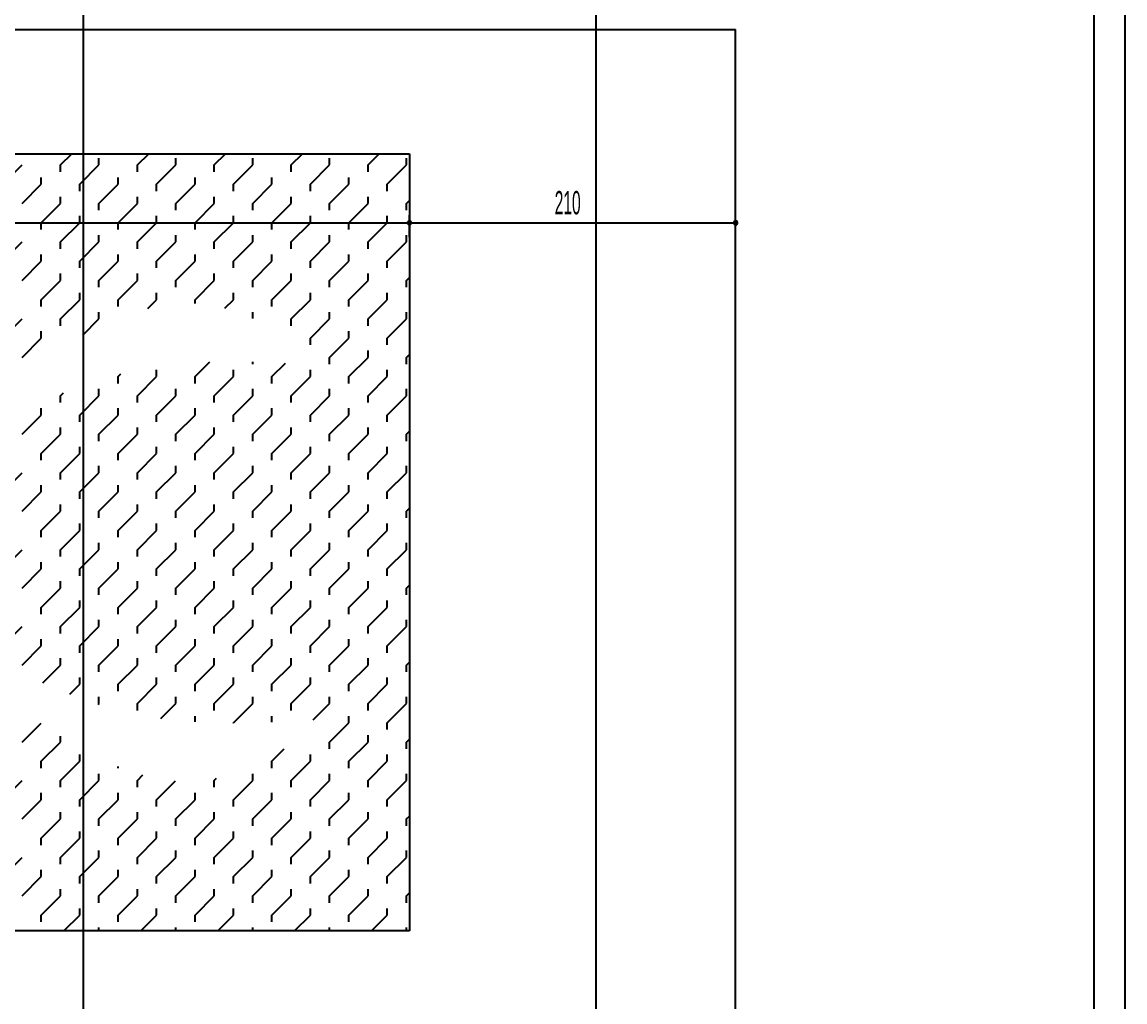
# Model space of a CAD drawing. Extents: x 3907.4 to 3911.57, y -3054.42 to -3053.7.
# Drawn here: x 3908.2551 to 3908.3971, y -3053.9472 to -3053.8211 of the extents above; entities that cross this region are included whole.
import ezdxf

# ---------------------------------------------------------------- set-up
doc = ezdxf.new("R2010")
doc.units = 0
doc.header["$LTSCALE"] = 2
doc.header["$MEASUREMENT"] = 0
doc.linetypes.add('ACAD_ISO10W100', pattern=[18, 12, -3, 0, -3])
doc.layers.get('0').update_dxf_attribs({"linetype": 'CONTINUOUS'})
for name, color, linetype in [('AKS', 11, 'CONTINUOUS'), ('MB', 11, 'CONTINUOUS'), ('OLÇÜ', 6, 'CONTINUOUS'), ('TARAMA', 9, 'CONTINUOUS'), ('TEXT', 11, 'CONTINUOUS')]:
    doc.layers.add(name, color=color, linetype=linetype)
doc.styles.add('ÖLÇÜ', font='stylu.ttf', dxfattribs={"width": 0.5})

msp = doc.modelspace()

# ---------------------------------------------------------------- linework, layer by layer
at = {"color": 0, "linetype": 'ByBlock'}
for centre, start, end in [((3908.30497, -3053.84693), 0, 180), ((3908.30497, -3053.84693), 0, 180), ((3908.30497, -3053.84693), 180, 0), ((3908.30497, -3053.84693), 180, 0), ((3908.34697, -3053.84693), 0, 180), ((3908.34697, -3053.84693), 180, 0)]:
    msp.add_arc(centre, 0.00025, start, end, dxfattribs=at)
at = {"layer": 'AKS', "linetype": 'ACAD_ISO10W100'}
for p, q in [((3908.26297, -3053.71797), (3908.26297, -3053.98803)), ((3908.32897, -3053.71797), (3908.32897, -3054.24203))]:
    msp.add_line(p, q, dxfattribs=at)
at = {"layer": 'MB', "color": 3}
for p in [(3908.09497, -3053.82203), (3908.34697, -3054.25803)]:
    msp.add_line(p, (3908.34697, -3053.82203), dxfattribs=at)
at = {"layer": 'MB'}
for p, q in [((3908.14497, -3053.83803), (3908.30497, -3053.83803)), ((3908.30497, -3053.83803), (3908.30497, -3053.93803)), ((3908.30497, -3053.93803), (3908.14497, -3053.93803))]:
    msp.add_line(p, q, dxfattribs=at)
at = {"layer": 'OLÇÜ', "color": 6}
for p, q in [((3908.30497, -3053.84875), (3908.30497, -3053.84593)), ((3908.30497, -3053.84875), (3908.30497, -3053.84593)), ((3908.34697, -3053.84875), (3908.34697, -3053.84593)), ((3908.14497, -3053.84693), (3908.30497, -3053.84693)), ((3908.30497, -3053.84693), (3908.34697, -3053.84693))]:
    msp.add_line(p, q, dxfattribs=at)
at = {"layer": 'TARAMA'}
for p, q in [((3908.26004, -3053.83948), (3908.2615, -3053.83803)), ((3908.26499, -3053.83948), (3908.26499, -3053.83861)), ((3908.26994, -3053.83948), (3908.2714, -3053.83803)), ((3908.27489, -3053.83948), (3908.27489, -3053.83861)), ((3908.27984, -3053.83948), (3908.28129, -3053.83803)), ((3908.28479, -3053.83948), (3908.28479, -3053.83861)), ((3908.28974, -3053.83948), (3908.29119, -3053.83803)), ((3908.29469, -3053.83948), (3908.29469, -3053.83861)), ((3908.29964, -3053.83948), (3908.30109, -3053.83803)), ((3908.30459, -3053.83948), (3908.30459, -3053.83861)), ((3908.25262, -3053.84196), (3908.25509, -3053.83948)), ((3908.26004, -3053.84036), (3908.26004, -3053.83948)), ((3908.26252, -3053.84196), (3908.26499, -3053.83948)), ((3908.26994, -3053.84036), (3908.26994, -3053.83948)), ((3908.27242, -3053.84196), (3908.27489, -3053.83948)), ((3908.27984, -3053.84036), (3908.27984, -3053.83948)), ((3908.28232, -3053.84196), (3908.28479, -3053.83948)), ((3908.28974, -3053.84036), (3908.28974, -3053.83948)), ((3908.29222, -3053.84196), (3908.29469, -3053.83948)), ((3908.29964, -3053.84036), (3908.29964, -3053.83948)), ((3908.30212, -3053.84196), (3908.30459, -3053.83948)), ((3908.25757, -3053.84196), (3908.25757, -3053.84108)), ((3908.26747, -3053.84196), (3908.26747, -3053.84108)), ((3908.27737, -3053.84196), (3908.27737, -3053.84108)), ((3908.28727, -3053.84196), (3908.28727, -3053.84108)), ((3908.29717, -3053.84196), (3908.29717, -3053.84108)), ((3908.25509, -3053.84443), (3908.25757, -3053.84196)), ((3908.26252, -3053.84283), (3908.26252, -3053.84196)), ((3908.26499, -3053.84443), (3908.26747, -3053.84196)), ((3908.27242, -3053.84283), (3908.27242, -3053.84196)), ((3908.27489, -3053.84443), (3908.27737, -3053.84196)), ((3908.28232, -3053.84283), (3908.28232, -3053.84196)), ((3908.28479, -3053.84443), (3908.28727, -3053.84196)), ((3908.29222, -3053.84283), (3908.29222, -3053.84196)), ((3908.29469, -3053.84443), (3908.29717, -3053.84196)), ((3908.30212, -3053.84283), (3908.30212, -3053.84196)), ((3908.25757, -3053.84691), (3908.26004, -3053.84443)), ((3908.26004, -3053.84443), (3908.26004, -3053.84356)), ((3908.26499, -3053.84531), (3908.26499, -3053.84443)), ((3908.26747, -3053.84691), (3908.26994, -3053.84443)), ((3908.26994, -3053.84443), (3908.26994, -3053.84356)), ((3908.27489, -3053.84531), (3908.27489, -3053.84443)), ((3908.27737, -3053.84691), (3908.27984, -3053.84443)), ((3908.27984, -3053.84443), (3908.27984, -3053.84356)), ((3908.28479, -3053.84531), (3908.28479, -3053.84443)), ((3908.28727, -3053.84691), (3908.28974, -3053.84443)), ((3908.28974, -3053.84443), (3908.28974, -3053.84356)), ((3908.29469, -3053.84531), (3908.29469, -3053.84443)), ((3908.29717, -3053.84691), (3908.29964, -3053.84443)), ((3908.29964, -3053.84443), (3908.29964, -3053.84356)), ((3908.30459, -3053.84443), (3908.30497, -3053.84405)), ((3908.30459, -3053.84531), (3908.30459, -3053.84443)), ((3908.26252, -3053.84691), (3908.26252, -3053.84603)), ((3908.27242, -3053.84691), (3908.27242, -3053.84603)), ((3908.28232, -3053.84691), (3908.28232, -3053.84603)), ((3908.29222, -3053.84691), (3908.29222, -3053.84603)), ((3908.30212, -3053.84691), (3908.30212, -3053.84603)), ((3908.25757, -3053.84778), (3908.25757, -3053.84691)), ((3908.26004, -3053.84938), (3908.26252, -3053.84691)), ((3908.26747, -3053.84778), (3908.26747, -3053.84691)), ((3908.26994, -3053.84938), (3908.27242, -3053.84691)), ((3908.27737, -3053.84778), (3908.27737, -3053.84691)), ((3908.27984, -3053.84938), (3908.28232, -3053.84691)), ((3908.28727, -3053.84778), (3908.28727, -3053.84691)), ((3908.28974, -3053.84938), (3908.29222, -3053.84691)), ((3908.29717, -3053.84778), (3908.29717, -3053.84691)), ((3908.29964, -3053.84938), (3908.30212, -3053.84691)), ((3908.26499, -3053.84938), (3908.26499, -3053.84851)), ((3908.27489, -3053.84938), (3908.27489, -3053.84851)), ((3908.28479, -3053.84938), (3908.28479, -3053.84851)), ((3908.29469, -3053.84938), (3908.29469, -3053.84851)), ((3908.30459, -3053.84938), (3908.30459, -3053.84851)), ((3908.25262, -3053.85186), (3908.25509, -3053.84938)), ((3908.26004, -3053.85026), (3908.26004, -3053.84938)), ((3908.26252, -3053.85186), (3908.26499, -3053.84938)), ((3908.26994, -3053.85026), (3908.26994, -3053.84938)), ((3908.27242, -3053.85186), (3908.27489, -3053.84938)), ((3908.27984, -3053.85026), (3908.27984, -3053.84938)), ((3908.28232, -3053.85186), (3908.28479, -3053.84938)), ((3908.28974, -3053.85026), (3908.28974, -3053.84938)), ((3908.29222, -3053.85186), (3908.29469, -3053.84938)), ((3908.29964, -3053.85026), (3908.29964, -3053.84938)), ((3908.30212, -3053.85186), (3908.30459, -3053.84938)), ((3908.25509, -3053.85433), (3908.25757, -3053.85186)), ((3908.25757, -3053.85186), (3908.25757, -3053.85098)), ((3908.26252, -3053.85273), (3908.26252, -3053.85186)), ((3908.26499, -3053.85433), (3908.26747, -3053.85186)), ((3908.26747, -3053.85186), (3908.26747, -3053.85098)), ((3908.27242, -3053.85273), (3908.27242, -3053.85186)), ((3908.27489, -3053.85433), (3908.27737, -3053.85186)), ((3908.27737, -3053.85186), (3908.27737, -3053.85098)), ((3908.28232, -3053.85273), (3908.28232, -3053.85186)), ((3908.28479, -3053.85433), (3908.28727, -3053.85186)), ((3908.28727, -3053.85186), (3908.28727, -3053.85098)), ((3908.29222, -3053.85273), (3908.29222, -3053.85186)), ((3908.29469, -3053.85433), (3908.29717, -3053.85186)), ((3908.29717, -3053.85186), (3908.29717, -3053.85098)), ((3908.30212, -3053.85273), (3908.30212, -3053.85186)), ((3908.25757, -3053.85681), (3908.26004, -3053.85433)), ((3908.26004, -3053.85433), (3908.26004, -3053.85346)), ((3908.26499, -3053.85521), (3908.26499, -3053.85433)), ((3908.26747, -3053.85681), (3908.26994, -3053.85433)), ((3908.26994, -3053.85433), (3908.26994, -3053.85346)), ((3908.27489, -3053.85521), (3908.27489, -3053.85433)), ((3908.27737, -3053.85681), (3908.27984, -3053.85433)), ((3908.27984, -3053.85433), (3908.27984, -3053.85346)), ((3908.28479, -3053.85521), (3908.28479, -3053.85433)), ((3908.28727, -3053.85681), (3908.28974, -3053.85433)), ((3908.28974, -3053.85433), (3908.28974, -3053.85346)), ((3908.29469, -3053.85521), (3908.29469, -3053.85433)), ((3908.29717, -3053.85681), (3908.29964, -3053.85433)), ((3908.29964, -3053.85433), (3908.29964, -3053.85346)), ((3908.30459, -3053.85433), (3908.30497, -3053.85395)), ((3908.30459, -3053.85521), (3908.30459, -3053.85433)), ((3908.26252, -3053.85681), (3908.26252, -3053.85593)), ((3908.27242, -3053.85681), (3908.27242, -3053.85593)), ((3908.28232, -3053.85681), (3908.28232, -3053.85593)), ((3908.29222, -3053.85681), (3908.29222, -3053.85593)), ((3908.30212, -3053.85681), (3908.30212, -3053.85593)), ((3908.25757, -3053.85768), (3908.25757, -3053.85681)), ((3908.26004, -3053.85928), (3908.26252, -3053.85681)), ((3908.26747, -3053.85768), (3908.26747, -3053.85681)), ((3908.27129, -3053.85793), (3908.27242, -3053.85681)), ((3908.27737, -3053.85732), (3908.27737, -3053.85681)), ((3908.2812, -3053.85792), (3908.28232, -3053.85681)), ((3908.28727, -3053.85768), (3908.28727, -3053.85681)), ((3908.28974, -3053.85928), (3908.29222, -3053.85681)), ((3908.29717, -3053.85768), (3908.29717, -3053.85681)), ((3908.29964, -3053.85928), (3908.30212, -3053.85681)), ((3908.26499, -3053.85928), (3908.26499, -3053.85841)), ((3908.28479, -3053.85925), (3908.28479, -3053.85841)), ((3908.29469, -3053.85928), (3908.29469, -3053.85841)), ((3908.30459, -3053.85928), (3908.30459, -3053.85841)), ((3908.25262, -3053.86176), (3908.25509, -3053.85928)), ((3908.26004, -3053.86016), (3908.26004, -3053.85928)), ((3908.26292, -3053.86136), (3908.26499, -3053.85928)), ((3908.28974, -3053.86016), (3908.28974, -3053.85928)), ((3908.29222, -3053.86176), (3908.29469, -3053.85928)), ((3908.29964, -3053.86016), (3908.29964, -3053.85928)), ((3908.30212, -3053.86176), (3908.30459, -3053.85928)), ((3908.25509, -3053.86423), (3908.25757, -3053.86176)), ((3908.25757, -3053.86176), (3908.25757, -3053.86088)), ((3908.29222, -3053.86263), (3908.29222, -3053.86176)), ((3908.29469, -3053.86423), (3908.29717, -3053.86176)), ((3908.29717, -3053.86176), (3908.29717, -3053.86088)), ((3908.30212, -3053.86263), (3908.30212, -3053.86176)), ((3908.29469, -3053.86511), (3908.29469, -3053.86423)), ((3908.29717, -3053.86671), (3908.29964, -3053.86423)), ((3908.29964, -3053.86423), (3908.29964, -3053.86336)), ((3908.30459, -3053.86423), (3908.30497, -3053.86385)), ((3908.30459, -3053.86511), (3908.30459, -3053.86423)), ((3908.27242, -3053.86671), (3908.27242, -3053.86583)), ((3908.27737, -3053.86671), (3908.27925, -3053.86482)), ((3908.28232, -3053.86671), (3908.28232, -3053.86583)), ((3908.28479, -3053.86511), (3908.28479, -3053.8648)), ((3908.28727, -3053.86671), (3908.289, -3053.86497)), ((3908.29222, -3053.86671), (3908.29222, -3053.86583)), ((3908.30212, -3053.86671), (3908.30212, -3053.86583)), ((3908.26747, -3053.86671), (3908.26783, -3053.86634)), ((3908.26747, -3053.86758), (3908.26747, -3053.86671)), ((3908.26994, -3053.86918), (3908.27242, -3053.86671)), ((3908.27737, -3053.86758), (3908.27737, -3053.86671)), ((3908.27984, -3053.86918), (3908.28232, -3053.86671)), ((3908.28727, -3053.86758), (3908.28727, -3053.86671)), ((3908.28974, -3053.86918), (3908.29222, -3053.86671)), ((3908.29717, -3053.86758), (3908.29717, -3053.86671)), ((3908.29964, -3053.86918), (3908.30212, -3053.86671)), ((3908.26004, -3053.86918), (3908.26043, -3053.8688)), ((3908.26499, -3053.86918), (3908.26499, -3053.8683)), ((3908.27489, -3053.86918), (3908.27489, -3053.8683)), ((3908.28479, -3053.86918), (3908.28479, -3053.8683)), ((3908.29469, -3053.86918), (3908.29469, -3053.8683)), ((3908.30459, -3053.86918), (3908.30459, -3053.8683)), ((3908.26004, -3053.87005), (3908.26004, -3053.86918)), ((3908.26252, -3053.87165), (3908.26499, -3053.86918)), ((3908.26994, -3053.87005), (3908.26994, -3053.86918)), ((3908.27242, -3053.87165), (3908.27489, -3053.86918)), ((3908.27984, -3053.87005), (3908.27984, -3053.86918)), ((3908.28232, -3053.87165), (3908.28479, -3053.86918)), ((3908.28974, -3053.87005), (3908.28974, -3053.86918)), ((3908.29222, -3053.87165), (3908.29469, -3053.86918)), ((3908.29964, -3053.87005), (3908.29964, -3053.86918)), ((3908.30212, -3053.87165), (3908.30459, -3053.86918)), ((3908.25509, -3053.87413), (3908.25757, -3053.87165)), ((3908.25757, -3053.87165), (3908.25757, -3053.87078)), ((3908.26252, -3053.87253), (3908.26252, -3053.87165)), ((3908.26499, -3053.87413), (3908.26747, -3053.87165)), ((3908.26747, -3053.87165), (3908.26747, -3053.87078)), ((3908.27242, -3053.87253), (3908.27242, -3053.87165)), ((3908.27489, -3053.87413), (3908.27737, -3053.87165)), ((3908.27737, -3053.87165), (3908.27737, -3053.87078)), ((3908.28232, -3053.87253), (3908.28232, -3053.87165)), ((3908.28479, -3053.87413), (3908.28727, -3053.87165)), ((3908.28727, -3053.87165), (3908.28727, -3053.87078)), ((3908.29222, -3053.87253), (3908.29222, -3053.87165)), ((3908.29469, -3053.87413), (3908.29717, -3053.87165)), ((3908.29717, -3053.87165), (3908.29717, -3053.87078)), ((3908.30212, -3053.87253), (3908.30212, -3053.87165)), ((3908.25757, -3053.8766), (3908.26004, -3053.87413)), ((3908.26004, -3053.87413), (3908.26004, -3053.87325)), ((3908.26499, -3053.875), (3908.26499, -3053.87413)), ((3908.26747, -3053.8766), (3908.26994, -3053.87413)), ((3908.26994, -3053.87413), (3908.26994, -3053.87325)), ((3908.27489, -3053.875), (3908.27489, -3053.87413)), ((3908.27737, -3053.8766), (3908.27984, -3053.87413)), ((3908.27984, -3053.87413), (3908.27984, -3053.87325)), ((3908.28479, -3053.875), (3908.28479, -3053.87413)), ((3908.28727, -3053.8766), (3908.28974, -3053.87413)), ((3908.28974, -3053.87413), (3908.28974, -3053.87325)), ((3908.29469, -3053.875), (3908.29469, -3053.87413)), ((3908.29717, -3053.8766), (3908.29964, -3053.87413)), ((3908.29964, -3053.87413), (3908.29964, -3053.87325)), ((3908.30459, -3053.87413), (3908.30497, -3053.87375)), ((3908.30459, -3053.875), (3908.30459, -3053.87413)), ((3908.26252, -3053.8766), (3908.26252, -3053.87573)), ((3908.27242, -3053.8766), (3908.27242, -3053.87573)), ((3908.28232, -3053.8766), (3908.28232, -3053.87573)), ((3908.29222, -3053.8766), (3908.29222, -3053.87573)), ((3908.30212, -3053.8766), (3908.30212, -3053.87573)), ((3908.25757, -3053.87748), (3908.25757, -3053.8766)), ((3908.26004, -3053.87908), (3908.26252, -3053.8766)), ((3908.26747, -3053.87748), (3908.26747, -3053.8766)), ((3908.26994, -3053.87908), (3908.27242, -3053.8766)), ((3908.27737, -3053.87748), (3908.27737, -3053.8766)), ((3908.27984, -3053.87908), (3908.28232, -3053.8766)), ((3908.28727, -3053.87748), (3908.28727, -3053.8766)), ((3908.28974, -3053.87908), (3908.29222, -3053.8766)), ((3908.29717, -3053.87748), (3908.29717, -3053.8766)), ((3908.29964, -3053.87908), (3908.30212, -3053.8766)), ((3908.26499, -3053.87908), (3908.26499, -3053.8782)), ((3908.27489, -3053.87908), (3908.27489, -3053.8782)), ((3908.28479, -3053.87908), (3908.28479, -3053.8782)), ((3908.29469, -3053.87908), (3908.29469, -3053.8782)), ((3908.30459, -3053.87908), (3908.30459, -3053.8782)), ((3908.25262, -3053.88155), (3908.25509, -3053.87908)), ((3908.26004, -3053.87995), (3908.26004, -3053.87908)), ((3908.26252, -3053.88155), (3908.26499, -3053.87908)), ((3908.26994, -3053.87995), (3908.26994, -3053.87908)), ((3908.27242, -3053.88155), (3908.27489, -3053.87908)), ((3908.27984, -3053.87995), (3908.27984, -3053.87908)), ((3908.28232, -3053.88155), (3908.28479, -3053.87908)), ((3908.28974, -3053.87995), (3908.28974, -3053.87908)), ((3908.29222, -3053.88155), (3908.29469, -3053.87908)), ((3908.29964, -3053.87995), (3908.29964, -3053.87908)), ((3908.30212, -3053.88155), (3908.30459, -3053.87908)), ((3908.25509, -3053.88403), (3908.25757, -3053.88155)), ((3908.25757, -3053.88155), (3908.25757, -3053.88068)), ((3908.26252, -3053.88243), (3908.26252, -3053.88155)), ((3908.26499, -3053.88403), (3908.26747, -3053.88155)), ((3908.26747, -3053.88155), (3908.26747, -3053.88068)), ((3908.27242, -3053.88243), (3908.27242, -3053.88155)), ((3908.27489, -3053.88403), (3908.27737, -3053.88155)), ((3908.27737, -3053.88155), (3908.27737, -3053.88068)), ((3908.28232, -3053.88243), (3908.28232, -3053.88155)), ((3908.28479, -3053.88403), (3908.28727, -3053.88155)), ((3908.28727, -3053.88155), (3908.28727, -3053.88068)), ((3908.29222, -3053.88243), (3908.29222, -3053.88155)), ((3908.29469, -3053.88403), (3908.29717, -3053.88155)), ((3908.29717, -3053.88155), (3908.29717, -3053.88068)), ((3908.30212, -3053.88243), (3908.30212, -3053.88155)), ((3908.25757, -3053.8865), (3908.26004, -3053.88403)), ((3908.26004, -3053.88403), (3908.26004, -3053.88315)), ((3908.26499, -3053.8849), (3908.26499, -3053.88403)), ((3908.26747, -3053.8865), (3908.26994, -3053.88403)), ((3908.26994, -3053.88403), (3908.26994, -3053.88315)), ((3908.27489, -3053.8849), (3908.27489, -3053.88403)), ((3908.27737, -3053.8865), (3908.27984, -3053.88403)), ((3908.27984, -3053.88403), (3908.27984, -3053.88315)), ((3908.28479, -3053.8849), (3908.28479, -3053.88403)), ((3908.28727, -3053.8865), (3908.28974, -3053.88403)), ((3908.28974, -3053.88403), (3908.28974, -3053.88315)), ((3908.29469, -3053.8849), (3908.29469, -3053.88403)), ((3908.29717, -3053.8865), (3908.29964, -3053.88403)), ((3908.29964, -3053.88403), (3908.29964, -3053.88315)), ((3908.30459, -3053.88403), (3908.30497, -3053.88365)), ((3908.30459, -3053.8849), (3908.30459, -3053.88403)), ((3908.26252, -3053.8865), (3908.26252, -3053.88563)), ((3908.27242, -3053.8865), (3908.27242, -3053.88563)), ((3908.28232, -3053.8865), (3908.28232, -3053.88563)), ((3908.29222, -3053.8865), (3908.29222, -3053.88563)), ((3908.30212, -3053.8865), (3908.30212, -3053.88563)), ((3908.25757, -3053.88738), (3908.25757, -3053.8865)), ((3908.26004, -3053.88898), (3908.26252, -3053.8865)), ((3908.26747, -3053.88738), (3908.26747, -3053.8865)), ((3908.26994, -3053.88898), (3908.27242, -3053.8865)), ((3908.27737, -3053.88738), (3908.27737, -3053.8865)), ((3908.27984, -3053.88898), (3908.28232, -3053.8865)), ((3908.28727, -3053.88738), (3908.28727, -3053.8865)), ((3908.28974, -3053.88898), (3908.29222, -3053.8865)), ((3908.29717, -3053.88738), (3908.29717, -3053.8865)), ((3908.29964, -3053.88898), (3908.30212, -3053.8865)), ((3908.26499, -3053.88898), (3908.26499, -3053.8881)), ((3908.27489, -3053.88898), (3908.27489, -3053.8881)), ((3908.28479, -3053.88898), (3908.28479, -3053.8881)), ((3908.29469, -3053.88898), (3908.29469, -3053.8881)), ((3908.30459, -3053.88898), (3908.30459, -3053.8881)), ((3908.25262, -3053.89145), (3908.25509, -3053.88898)), ((3908.26004, -3053.88985), (3908.26004, -3053.88898)), ((3908.26252, -3053.89145), (3908.26499, -3053.88898)), ((3908.26994, -3053.88985), (3908.26994, -3053.88898)), ((3908.27242, -3053.89145), (3908.27489, -3053.88898)), ((3908.27984, -3053.88985), (3908.27984, -3053.88898)), ((3908.28232, -3053.89145), (3908.28479, -3053.88898)), ((3908.28974, -3053.88985), (3908.28974, -3053.88898)), ((3908.29222, -3053.89145), (3908.29469, -3053.88898)), ((3908.29964, -3053.88985), (3908.29964, -3053.88898)), ((3908.30212, -3053.89145), (3908.30459, -3053.88898)), ((3908.25509, -3053.89393), (3908.25757, -3053.89145)), ((3908.25757, -3053.89145), (3908.25757, -3053.89058)), ((3908.26252, -3053.89233), (3908.26252, -3053.89145)), ((3908.26499, -3053.89393), (3908.26747, -3053.89145)), ((3908.26747, -3053.89145), (3908.26747, -3053.89058)), ((3908.27242, -3053.89233), (3908.27242, -3053.89145)), ((3908.27489, -3053.89393), (3908.27737, -3053.89145)), ((3908.27737, -3053.89145), (3908.27737, -3053.89058)), ((3908.28232, -3053.89233), (3908.28232, -3053.89145)), ((3908.28479, -3053.89393), (3908.28727, -3053.89145)), ((3908.28727, -3053.89145), (3908.28727, -3053.89058)), ((3908.29222, -3053.89233), (3908.29222, -3053.89145)), ((3908.29469, -3053.89393), (3908.29717, -3053.89145)), ((3908.29717, -3053.89145), (3908.29717, -3053.89058)), ((3908.30212, -3053.89233), (3908.30212, -3053.89145)), ((3908.26004, -3053.89393), (3908.26004, -3053.89305)), ((3908.26994, -3053.89393), (3908.26994, -3053.89305)), ((3908.27984, -3053.89393), (3908.27984, -3053.89305)), ((3908.28974, -3053.89393), (3908.28974, -3053.89305)), ((3908.29964, -3053.89393), (3908.29964, -3053.89305)), ((3908.25757, -3053.8964), (3908.26004, -3053.89393)), ((3908.26499, -3053.8948), (3908.26499, -3053.89393)), ((3908.26747, -3053.8964), (3908.26994, -3053.89393)), ((3908.27489, -3053.8948), (3908.27489, -3053.89393)), ((3908.27737, -3053.8964), (3908.27984, -3053.89393)), ((3908.28479, -3053.8948), (3908.28479, -3053.89393)), ((3908.28727, -3053.8964), (3908.28974, -3053.89393)), ((3908.29469, -3053.8948), (3908.29469, -3053.89393)), ((3908.29717, -3053.8964), (3908.29964, -3053.89393)), ((3908.30459, -3053.89393), (3908.30497, -3053.89355)), ((3908.30459, -3053.8948), (3908.30459, -3053.89393)), ((3908.26252, -3053.8964), (3908.26252, -3053.89553)), ((3908.27242, -3053.8964), (3908.27242, -3053.89553)), ((3908.28232, -3053.8964), (3908.28232, -3053.89553)), ((3908.29222, -3053.8964), (3908.29222, -3053.89553)), ((3908.30212, -3053.8964), (3908.30212, -3053.89553)), ((3908.25757, -3053.89728), (3908.25757, -3053.8964)), ((3908.26004, -3053.89888), (3908.26252, -3053.8964)), ((3908.26747, -3053.89728), (3908.26747, -3053.8964)), ((3908.26994, -3053.89888), (3908.27242, -3053.8964)), ((3908.27737, -3053.89728), (3908.27737, -3053.8964)), ((3908.27984, -3053.89888), (3908.28232, -3053.8964)), ((3908.28727, -3053.89728), (3908.28727, -3053.8964)), ((3908.28974, -3053.89888), (3908.29222, -3053.8964)), ((3908.29717, -3053.89728), (3908.29717, -3053.8964)), ((3908.29964, -3053.89888), (3908.30212, -3053.8964)), ((3908.26499, -3053.89888), (3908.26499, -3053.898)), ((3908.27489, -3053.89888), (3908.27489, -3053.898)), ((3908.28479, -3053.89888), (3908.28479, -3053.898)), ((3908.29469, -3053.89888), (3908.29469, -3053.898)), ((3908.30459, -3053.89888), (3908.30459, -3053.898)), ((3908.25262, -3053.90135), (3908.25509, -3053.89888)), ((3908.26004, -3053.89975), (3908.26004, -3053.89888)), ((3908.26252, -3053.90135), (3908.26499, -3053.89888)), ((3908.26994, -3053.89975), (3908.26994, -3053.89888)), ((3908.27242, -3053.90135), (3908.27489, -3053.89888)), ((3908.27984, -3053.89975), (3908.27984, -3053.89888)), ((3908.28232, -3053.90135), (3908.28479, -3053.89888)), ((3908.28974, -3053.89975), (3908.28974, -3053.89888)), ((3908.29222, -3053.90135), (3908.29469, -3053.89888)), ((3908.29964, -3053.89975), (3908.29964, -3053.89888)), ((3908.30212, -3053.90135), (3908.30459, -3053.89888)), ((3908.25509, -3053.90383), (3908.25757, -3053.90135)), ((3908.25757, -3053.90135), (3908.25757, -3053.90048)), ((3908.26252, -3053.90223), (3908.26252, -3053.90135)), ((3908.26499, -3053.90383), (3908.26747, -3053.90135)), ((3908.26747, -3053.90135), (3908.26747, -3053.90048)), ((3908.27242, -3053.90223), (3908.27242, -3053.90135)), ((3908.27489, -3053.90383), (3908.27737, -3053.90135)), ((3908.27737, -3053.90135), (3908.27737, -3053.90048)), ((3908.28232, -3053.90223), (3908.28232, -3053.90135)), ((3908.28479, -3053.90383), (3908.28727, -3053.90135)), ((3908.28727, -3053.90135), (3908.28727, -3053.90048)), ((3908.29222, -3053.90223), (3908.29222, -3053.90135)), ((3908.29469, -3053.90383), (3908.29717, -3053.90135)), ((3908.29717, -3053.90135), (3908.29717, -3053.90048)), ((3908.30212, -3053.90223), (3908.30212, -3053.90135)), ((3908.26004, -3053.90383), (3908.26004, -3053.90295)), ((3908.26994, -3053.90383), (3908.26994, -3053.90295)), ((3908.27984, -3053.90383), (3908.27984, -3053.90295)), ((3908.28974, -3053.90383), (3908.28974, -3053.90295)), ((3908.29964, -3053.90383), (3908.29964, -3053.90295)), ((3908.25775, -3053.90612), (3908.26004, -3053.90383)), ((3908.26499, -3053.9047), (3908.26499, -3053.90383)), ((3908.26747, -3053.9063), (3908.26994, -3053.90383)), ((3908.27489, -3053.9047), (3908.27489, -3053.90383)), ((3908.27737, -3053.9063), (3908.27984, -3053.90383)), ((3908.28479, -3053.9047), (3908.28479, -3053.90383)), ((3908.28727, -3053.9063), (3908.28974, -3053.90383)), ((3908.29469, -3053.9047), (3908.29469, -3053.90383)), ((3908.29717, -3053.9063), (3908.29964, -3053.90383)), ((3908.30459, -3053.90383), (3908.30497, -3053.90345)), ((3908.30459, -3053.9047), (3908.30459, -3053.90383)), ((3908.26252, -3053.9063), (3908.26252, -3053.90543)), ((3908.27242, -3053.9063), (3908.27242, -3053.90543)), ((3908.28232, -3053.9063), (3908.28232, -3053.90543)), ((3908.29222, -3053.9063), (3908.29222, -3053.90543)), ((3908.30212, -3053.9063), (3908.30212, -3053.90543)), ((3908.26124, -3053.90758), (3908.26252, -3053.9063)), ((3908.26747, -3053.90718), (3908.26747, -3053.9063)), ((3908.26994, -3053.90878), (3908.27242, -3053.9063)), ((3908.27737, -3053.90718), (3908.27737, -3053.9063)), ((3908.27984, -3053.90878), (3908.28232, -3053.9063)), ((3908.28727, -3053.90718), (3908.28727, -3053.9063)), ((3908.28974, -3053.90878), (3908.29222, -3053.9063)), ((3908.29717, -3053.90718), (3908.29717, -3053.9063)), ((3908.29964, -3053.90878), (3908.30212, -3053.9063)), ((3908.26499, -3053.90878), (3908.26499, -3053.9079)), ((3908.27489, -3053.90878), (3908.27489, -3053.9079)), ((3908.28479, -3053.90878), (3908.28479, -3053.9079)), ((3908.29469, -3053.90878), (3908.29469, -3053.9079)), ((3908.30459, -3053.90878), (3908.30459, -3053.9079)), ((3908.26489, -3053.90888), (3908.26499, -3053.90878)), ((3908.26994, -3053.90965), (3908.26994, -3053.90878)), ((3908.27295, -3053.91072), (3908.27489, -3053.90878)), ((3908.27984, -3053.90965), (3908.27984, -3053.90878)), ((3908.28232, -3053.91125), (3908.28479, -3053.90878)), ((3908.28974, -3053.90965), (3908.28974, -3053.90878)), ((3908.29259, -3053.91088), (3908.29469, -3053.90878)), ((3908.29964, -3053.90965), (3908.29964, -3053.90878)), ((3908.30212, -3053.91125), (3908.30459, -3053.90878)), ((3908.25509, -3053.91373), (3908.25754, -3053.91128)), ((3908.27737, -3053.91115), (3908.27737, -3053.91038)), ((3908.28232, -3053.91129), (3908.28232, -3053.91125)), ((3908.28727, -3053.91117), (3908.28727, -3053.91038)), ((3908.29469, -3053.91373), (3908.29717, -3053.91125)), ((3908.29717, -3053.91125), (3908.29717, -3053.91038)), ((3908.30212, -3053.91213), (3908.30212, -3053.91125)), ((3908.29964, -3053.91373), (3908.29964, -3053.91285)), ((3908.25757, -3053.9162), (3908.26004, -3053.91373)), ((3908.26004, -3053.91373), (3908.26004, -3053.91297)), ((3908.29469, -3053.9146), (3908.29469, -3053.91373)), ((3908.29717, -3053.9162), (3908.29964, -3053.91373)), ((3908.30459, -3053.91373), (3908.30497, -3053.91335)), ((3908.30459, -3053.9146), (3908.30459, -3053.91373)), ((3908.26252, -3053.9162), (3908.26252, -3053.91533)), ((3908.28727, -3053.9162), (3908.28886, -3053.91461)), ((3908.29222, -3053.9162), (3908.29222, -3053.91533)), ((3908.30212, -3053.9162), (3908.30212, -3053.91533)), ((3908.25757, -3053.91708), (3908.25757, -3053.9162)), ((3908.26004, -3053.91868), (3908.26252, -3053.9162)), ((3908.26747, -3053.91708), (3908.26747, -3053.91689)), ((3908.28727, -3053.91708), (3908.28727, -3053.9162)), ((3908.28974, -3053.91868), (3908.29222, -3053.9162)), ((3908.29717, -3053.91708), (3908.29717, -3053.9162)), ((3908.29964, -3053.91868), (3908.30212, -3053.9162)), ((3908.26499, -3053.91868), (3908.26499, -3053.9178)), ((3908.26994, -3053.91868), (3908.27066, -3053.91796)), ((3908.27984, -3053.91868), (3908.28013, -3053.91839)), ((3908.28479, -3053.91868), (3908.28479, -3053.9178)), ((3908.29469, -3053.91868), (3908.29469, -3053.9178)), ((3908.30459, -3053.91868), (3908.30459, -3053.9178)), ((3908.25262, -3053.92115), (3908.25509, -3053.91868)), ((3908.26004, -3053.91955), (3908.26004, -3053.91868)), ((3908.26252, -3053.92115), (3908.26499, -3053.91868)), ((3908.26994, -3053.91955), (3908.26994, -3053.91868)), ((3908.27242, -3053.92115), (3908.27487, -3053.9187)), ((3908.27984, -3053.91955), (3908.27984, -3053.91868)), ((3908.28232, -3053.92115), (3908.28479, -3053.91868)), ((3908.28974, -3053.91955), (3908.28974, -3053.91868)), ((3908.29222, -3053.92115), (3908.29469, -3053.91868)), ((3908.29964, -3053.91955), (3908.29964, -3053.91868)), ((3908.30212, -3053.92115), (3908.30459, -3053.91868)), ((3908.25509, -3053.92363), (3908.25757, -3053.92115)), ((3908.25757, -3053.92115), (3908.25757, -3053.92028)), ((3908.26252, -3053.92203), (3908.26252, -3053.92115)), ((3908.26499, -3053.92363), (3908.26747, -3053.92115)), ((3908.26747, -3053.92115), (3908.26747, -3053.92028)), ((3908.27242, -3053.92203), (3908.27242, -3053.92115)), ((3908.27489, -3053.92363), (3908.27737, -3053.92115)), ((3908.27737, -3053.92115), (3908.27737, -3053.92028)), ((3908.28232, -3053.92203), (3908.28232, -3053.92115)), ((3908.28479, -3053.92363), (3908.28727, -3053.92115)), ((3908.28727, -3053.92115), (3908.28727, -3053.92028)), ((3908.29222, -3053.92203), (3908.29222, -3053.92115)), ((3908.29469, -3053.92363), (3908.29717, -3053.92115)), ((3908.29717, -3053.92115), (3908.29717, -3053.92028)), ((3908.30212, -3053.92203), (3908.30212, -3053.92115)), ((3908.26004, -3053.92363), (3908.26004, -3053.92275)), ((3908.26994, -3053.92363), (3908.26994, -3053.92275)), ((3908.27984, -3053.92363), (3908.27984, -3053.92275)), ((3908.28974, -3053.92363), (3908.28974, -3053.92275)), ((3908.29964, -3053.92363), (3908.29964, -3053.92275)), ((3908.25757, -3053.9261), (3908.26004, -3053.92363)), ((3908.26499, -3053.9245), (3908.26499, -3053.92363)), ((3908.26747, -3053.9261), (3908.26994, -3053.92363)), ((3908.27489, -3053.9245), (3908.27489, -3053.92363)), ((3908.27737, -3053.9261), (3908.27984, -3053.92363)), ((3908.28479, -3053.9245), (3908.28479, -3053.92363)), ((3908.28727, -3053.9261), (3908.28974, -3053.92363)), ((3908.29469, -3053.9245), (3908.29469, -3053.92363)), ((3908.29717, -3053.9261), (3908.29964, -3053.92363)), ((3908.30459, -3053.92363), (3908.30497, -3053.92325)), ((3908.30459, -3053.9245), (3908.30459, -3053.92363)), ((3908.26252, -3053.9261), (3908.26252, -3053.92523)), ((3908.27242, -3053.9261), (3908.27242, -3053.92523)), ((3908.28232, -3053.9261), (3908.28232, -3053.92523)), ((3908.29222, -3053.9261), (3908.29222, -3053.92523)), ((3908.30212, -3053.9261), (3908.30212, -3053.92523)), ((3908.25757, -3053.92698), (3908.25757, -3053.9261)), ((3908.26004, -3053.92858), (3908.26252, -3053.9261)), ((3908.26747, -3053.92698), (3908.26747, -3053.9261)), ((3908.26994, -3053.92858), (3908.27242, -3053.9261)), ((3908.27737, -3053.92698), (3908.27737, -3053.9261)), ((3908.27984, -3053.92858), (3908.28232, -3053.9261)), ((3908.28727, -3053.92698), (3908.28727, -3053.9261)), ((3908.28974, -3053.92858), (3908.29222, -3053.9261)), ((3908.29717, -3053.92698), (3908.29717, -3053.9261)), ((3908.29964, -3053.92858), (3908.30212, -3053.9261)), ((3908.26499, -3053.92858), (3908.26499, -3053.9277)), ((3908.27489, -3053.92858), (3908.27489, -3053.9277)), ((3908.28479, -3053.92858), (3908.28479, -3053.9277)), ((3908.29469, -3053.92858), (3908.29469, -3053.9277)), ((3908.30459, -3053.92858), (3908.30459, -3053.9277)), ((3908.25262, -3053.93105), (3908.25509, -3053.92858)), ((3908.26004, -3053.92945), (3908.26004, -3053.92858)), ((3908.26252, -3053.93105), (3908.26499, -3053.92858)), ((3908.26994, -3053.92945), (3908.26994, -3053.92858)), ((3908.27242, -3053.93105), (3908.27489, -3053.92858)), ((3908.27984, -3053.92945), (3908.27984, -3053.92858)), ((3908.28232, -3053.93105), (3908.28479, -3053.92858)), ((3908.28974, -3053.92945), (3908.28974, -3053.92858)), ((3908.29222, -3053.93105), (3908.29469, -3053.92858)), ((3908.29964, -3053.92945), (3908.29964, -3053.92858)), ((3908.30212, -3053.93105), (3908.30459, -3053.92858)), ((3908.25509, -3053.93353), (3908.25757, -3053.93105)), ((3908.25757, -3053.93105), (3908.25757, -3053.93018)), ((3908.26252, -3053.93193), (3908.26252, -3053.93105)), ((3908.26499, -3053.93353), (3908.26747, -3053.93105)), ((3908.26747, -3053.93105), (3908.26747, -3053.93018)), ((3908.27242, -3053.93193), (3908.27242, -3053.93105)), ((3908.27489, -3053.93353), (3908.27737, -3053.93105)), ((3908.27737, -3053.93105), (3908.27737, -3053.93018)), ((3908.28232, -3053.93193), (3908.28232, -3053.93105)), ((3908.28479, -3053.93353), (3908.28727, -3053.93105)), ((3908.28727, -3053.93105), (3908.28727, -3053.93018)), ((3908.29222, -3053.93193), (3908.29222, -3053.93105)), ((3908.29469, -3053.93353), (3908.29717, -3053.93105)), ((3908.29717, -3053.93105), (3908.29717, -3053.93018)), ((3908.30212, -3053.93193), (3908.30212, -3053.93105)), ((3908.26004, -3053.93353), (3908.26004, -3053.93265)), ((3908.26994, -3053.93353), (3908.26994, -3053.93265)), ((3908.27984, -3053.93353), (3908.27984, -3053.93265)), ((3908.28974, -3053.93353), (3908.28974, -3053.93265)), ((3908.29964, -3053.93353), (3908.29964, -3053.93265)), ((3908.25757, -3053.936), (3908.26004, -3053.93353)), ((3908.26499, -3053.9344), (3908.26499, -3053.93353)), ((3908.26747, -3053.936), (3908.26994, -3053.93353)), ((3908.27489, -3053.9344), (3908.27489, -3053.93353)), ((3908.27737, -3053.936), (3908.27984, -3053.93353)), ((3908.28479, -3053.9344), (3908.28479, -3053.93353)), ((3908.28727, -3053.936), (3908.28974, -3053.93353)), ((3908.29469, -3053.9344), (3908.29469, -3053.93353)), ((3908.29717, -3053.936), (3908.29964, -3053.93353)), ((3908.30459, -3053.93353), (3908.30497, -3053.93315)), ((3908.30459, -3053.9344), (3908.30459, -3053.93353)), ((3908.26252, -3053.936), (3908.26252, -3053.93513)), ((3908.27242, -3053.936), (3908.27242, -3053.93513)), ((3908.28232, -3053.936), (3908.28232, -3053.93513)), ((3908.29222, -3053.936), (3908.29222, -3053.93513)), ((3908.30212, -3053.936), (3908.30212, -3053.93513)), ((3908.25757, -3053.93688), (3908.25757, -3053.936)), ((3908.26049, -3053.93803), (3908.26252, -3053.936)), ((3908.26747, -3053.93688), (3908.26747, -3053.936)), ((3908.27039, -3053.93803), (3908.27242, -3053.936)), ((3908.27737, -3053.93688), (3908.27737, -3053.936)), ((3908.28029, -3053.93803), (3908.28232, -3053.936)), ((3908.28727, -3053.93688), (3908.28727, -3053.936)), ((3908.29019, -3053.93803), (3908.29222, -3053.936)), ((3908.29717, -3053.93688), (3908.29717, -3053.936)), ((3908.30009, -3053.93803), (3908.30212, -3053.936)), ((3908.26499, -3053.93803), (3908.26499, -3053.9376)), ((3908.27489, -3053.93803), (3908.27489, -3053.9376)), ((3908.28479, -3053.93803), (3908.28479, -3053.9376)), ((3908.29469, -3053.93803), (3908.29469, -3053.9376)), ((3908.30459, -3053.93803), (3908.30459, -3053.9376))]:
    msp.add_line(p, q, dxfattribs=at)
at = {"layer": 'TEXT', "color": 30}
msp.add_line((3908.39709, -3053.69648), (3908.39709, -3054.41968), dxfattribs=at)
at = {"layer": 'TEXT', "color": 5, "ltscale": 50}
msp.add_line((3908.39309, -3053.70348), (3908.39309, -3054.41268), dxfattribs=at)

# ---------------------------------------------------------------- texts
at = {"layer": 'OLÇÜ', "color": 62, "style": 'ÖLÇÜ', "width": 0.5}
msp.add_text('210', height=0.003, dxfattribs=at).set_placement((3908.32367, -3053.84583))

doc.saveas('drawing.dxf')
